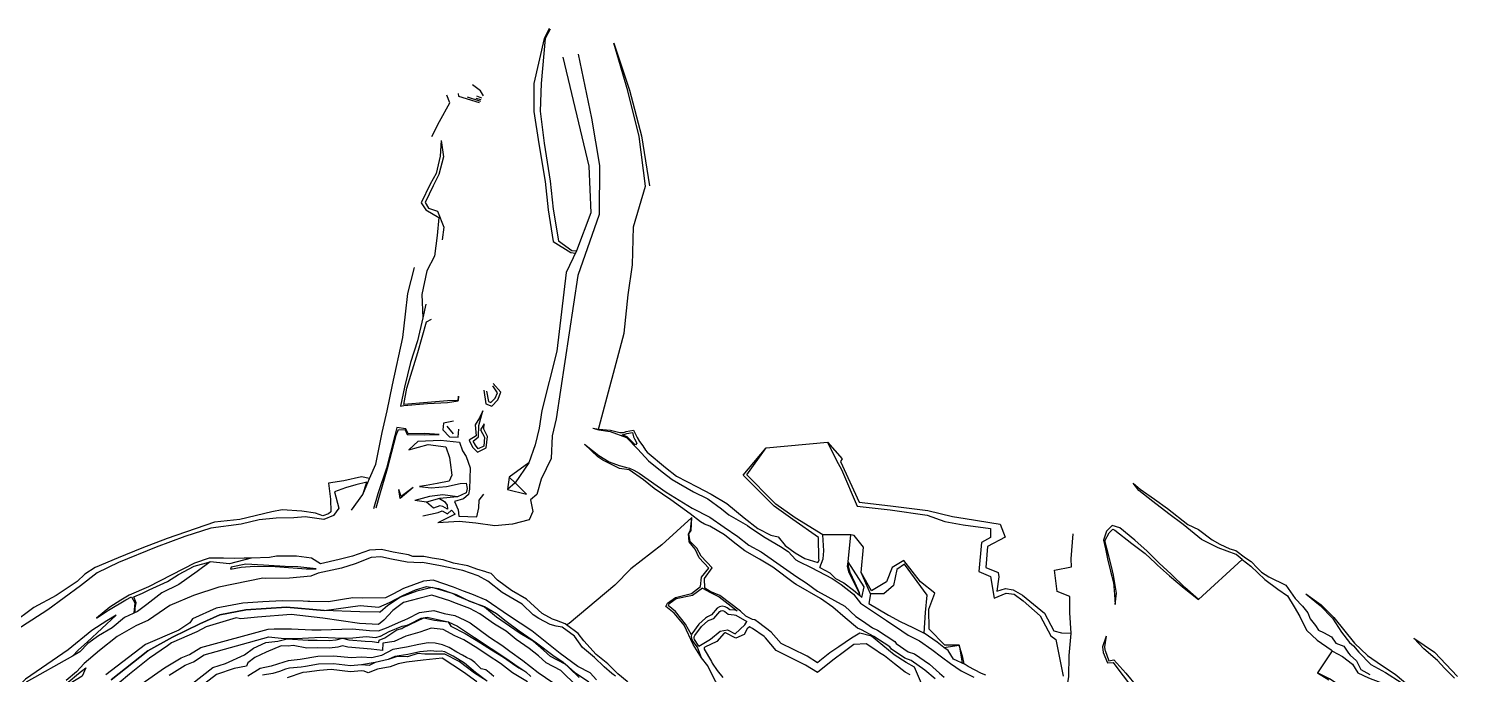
# Model space of a CAD drawing. Extents: x 102606 to 105048, y 81391 to 83586.
# Drawn here: x 103605 to 104689, y 82371 to 82861 of the extents above; entities that cross this region are included whole.
import ezdxf

# ---------------------------------------------------------------- set-up
doc = ezdxf.new("R2010")
doc.units = 0

msp = doc.modelspace()

# ---------------------------------------------------------------- linework, layer by layer
at = {"layer": 'BLG$370$FAKT', "color": 5}
for points in [[(103952.673956, 82365.39933, 0), (103943.062904, 82371.524673, 0), (103931.496323, 82380.494812, 0), (103920.54529, 82386.103369, 0), (103905.396206, 82386.038406, 0), (103900.207478, 82386.559083, 0), (103892.928009, 82384.267647, 0), (103892.302548, 82383.987753, 0), (103884.422121, 82384.127622, 0), (103877.498497, 82381.912633, 0), (103867.818377, 82379.664751, 0), (103863.204449, 82377.501879, 0), (103857.311497, 82377.990812, 0), (103848.977574, 82377.255347, 0), (103836.171741, 82378.665934, 0), (103824.699901, 82378.394939, 0), (103814.73053, 82376.709646, 0), (103811.519014, 82376.166748, 0), (103802.802825, 82375.403307, 0), (103799.575837, 82374.700235, 0), (103795.103508, 82372.813398, 0), (103790.027019, 82371.427311, 0), (103782.101091, 82369.979621, 0)], [(103944.801874, 82365.023056, 0), (103934.846044, 82372.382149, 0), (103918.667672, 82383.001198, 0), (103904.042025, 82381.532152, 0), (103891.418702, 82380.023222, 0), (103885.221396, 82378.689838, 0), (103878.989083, 82376.50362, 0), (103869.553097, 82374.527788, 0), (103862.335275, 82371.812185, 0), (103859.361546, 82373.157627, 0), (103857.323712, 82373.33045, 0), (103848.927832, 82372.668452, 0), (103834.428086, 82374.311062, 0), (103825.562262, 82373.538032, 0), (103815.723098, 82372.371817, 0), (103812.691602, 82372.18618, 0), (103800.938104, 82368.006059, 0)]]:
    msp.add_polyline3d(points, dxfattribs=at)
at = {"layer": 'BLG$380$FAKT', "color": 6}
for points in [[(103957.777, 82369.109, 0), (103954.31, 82372.124, 0), (103951.606, 82374.083, 0), (103948.074, 82374.944, 0), (103943.389, 82379.657, 0), (103940.299, 82381.842, 0), (103937.009, 82383.517, 0), (103933.948, 82385.259, 0), (103929.722, 82387.383, 0), (103923.859, 82391.064, 0), (103918.812, 82393.096, 0), (103913.234, 82394.321, 0), (103907.851, 82394.543, 0), (103900.803761, 82393.282717, 0), (103891.431536, 82391.173483, 0), (103881.150839, 82389.452514, 0), (103872.534148, 82384.923532, 0)], [(103872.534148, 82384.923532, 0), (103865.055052, 82383.128576, 0), (103857.302446, 82383.777933, 0), (103849.406419, 82383.091684, 0), (103836.438142, 82384.467686, 0), (103824.139003, 82384.296231, 0), (103810.696049, 82381.911299, 0), (103801.662279, 82380.922705, 0), (103798.344106, 82379.901541, 0), (103788.809898, 82376.779533, 0), (103780.301293, 82375.195675, 0), (103771.023201, 82369.212103, 0)], [(103952.195786, 82365.810231, 0), (103943.783963, 82371.973368, 0), (103935.384848, 82379.155, 0), (103926.807888, 82384.496958, 0), (103923.280446, 82386.337407, 0), (103920.539352, 82387.635533, 0), (103917.769509, 82388.163251, 0), (103914.447177, 82388.049107, 0), (103909.82717, 82388.415349, 0), (103901.64758, 82387.702197, 0), (103892.417459, 82385.704204, 0), (103882.64732, 82384.292239, 0), (103877.498497, 82381.912633, 0), (103867.818377, 82379.664751, 0), (103857.311497, 82377.990812, 0), (103848.977574, 82377.255347, 0), (103836.171741, 82378.665934, 0), (103824.699901, 82378.394939, 0), (103814.73053, 82376.709646, 0), (103811.519014, 82376.166748, 0), (103802.802825, 82375.403307, 0), (103799.575837, 82374.700235, 0), (103795.103508, 82372.813398, 0), (103790.027019, 82371.427311, 0), (103782.101091, 82369.979621, 0)]]:
    msp.add_polyline3d(points, dxfattribs=at)
at = {"layer": 'BLG$390$FAKT', "color": 32}
for points in [[(103728.332558, 82363.163942, 0), (103744.438624, 82375.85156, 0), (103754.01, 82378.92, 0), (103768.54, 82385.54, 0), (103775.44, 82390.48, 0), (103784.71, 82394.75, 0), (103793.9, 82395.77, 0), (103800.89, 82397.56, 0), (103816.79, 82396.53, 0), (103823.74, 82396.55, 0), (103832.88, 82396.26, 0), (103838.22, 82396.8, 0), (103842.95, 82398.1, 0), (103847.83, 82396.83, 0), (103860.14, 82395.81, 0), (103865.3, 82395.51, 0), (103870.548353, 82394.827148, 0), (103870.805679, 82396.676815, 0), (103874.93, 82398.34, 0), (103884.15, 82404.46, 0), (103888.060914, 82405.551418, 0), (103888.62, 82405.85, 0), (103904.63, 82413.61, 0), (103912.67, 82411.81, 0), (103923.1, 82410.62, 0), (103925.117842, 82407.168257, 0)], [(103983.307767, 82364.93788, 0), (103972.00299, 82371.952229, 0), (103962.714061, 82378.826635, 0), (103953.470138, 82385.019361, 0), (103945.619991, 82390.192638, 0), (103935.069754, 82396.778971, 0), (103928.240319, 82400.002303, 0), (103919.262156, 82404.737362, 0), (103910.172881, 82405.799745, 0), (103901.598915, 82402.773128, 0), (103894.429037, 82400.685436, 0), (103890.984782, 82399.682554, 0), (103882.247603, 82395.672843, 0), (103873.400074, 82394.384569, 0), (103873.279709, 82388.677173, 0), (103864.767964, 82389.853841, 0), (103846.882314, 82391.263611, 0), (103842.988729, 82392.413232, 0), (103839.259053, 82391.232319, 0), (103833.074544, 82390.628421, 0), (103823.657581, 82390.834827, 0), (103815.92062, 82390.500337, 0), (103805.530365, 82392.568598, 0), (103801.563391, 82392.044414, 0), (103796.428677, 82392.390331, 0), (103785.012544, 82387.631889, 0), (103776.369339, 82383.575917, 0), (103770.955839, 82379.341494, 0), (103770.03352, 82376.948171, 0), (103760.616495, 82375.179045, 0), (103747.234488, 82370.630637, 0), (103731.850944, 82358.797931, 0)], [(103925.18, 82407.14, 0), (103935.94, 82401.64, 0), (103947.74, 82394.47, 0), (103955.98, 82389.32, 0), (103965.18, 82383.67, 0), (103974.41, 82377.26, 0), (103976.653946, 82375.565237, 0), (103976.752017, 82375.502766, 0), (103982.02, 82372.6, 0), (103985.933815, 82368.92992, 0)]]:
    msp.add_polyline3d(points, dxfattribs=at)
at = {"layer": 'BLG$400$FAKT', "color": 40}
for points in [[(103690.856037, 82363.783545, 0), (103707.832937, 82375.509656, 0), (103720.580913, 82383.187314, 0), (103726.911911, 82385.684225, 0), (103735.334453, 82391.026089, 0), (103786.450519, 82404.921705, 0), (103791.14, 82405.13, 0), (103804.14, 82405.32, 0), (103819.55, 82404.34, 0), (103826.7, 82404.56, 0), (103842.42, 82404.86, 0), (103850.59, 82405.24, 0), (103863.36, 82403.99, 0), (103870.2, 82403.81, 0), (103876.29, 82405.89, 0), (103887.09, 82410.65, 0), (103890.174072, 82412.064499, 0), (103892.41, 82413.09, 0), (103901.34, 82417.66, 0), (103906.61, 82418.48, 0), (103912.13, 82419.04, 0), (103920.18, 82416.96, 0), (103928.15, 82415.35, 0), (103935.78, 82411.8, 0), (103939.780611, 82409.769105, 0), (103954.541848, 82399.006128, 0), (103963.808285, 82392.752942, 0), (103969.794622, 82388.289789, 0), (103979.664652, 82381.062831, 0), (103991.35, 82372.02, 0), (104002.55, 82364.37, 0)], [(103711.250245, 82370.158756, 0), (103723.432687, 82377.531783, 0), (103729.814, 82380.153578, 0), (103737.888568, 82385.405083, 0), (103786.935633, 82399.029543, 0), (103798.692424, 82397.850762, 0), (103807.753273, 82397.844183, 0), (103826.383934, 82399.006052, 0), (103842.95, 82398.1, 0), (103850.806621, 82398.495776, 0), (103860.756722, 82399.39463, 0), (103868.198125, 82398.604528, 0), (103871.612027, 82399.675748, 0), (103871.751148, 82399.747118, 0), (103878.261454, 82403.086952, 0), (103888.310535, 82407.308923, 0), (103889.534558, 82407.387515, 0), (103892.057829, 82407.957291, 0), (103894.36409, 82409.060329, 0), (103902.720448, 82413.40455, 0), (103907.183699, 82414.013014, 0)], [(103907.183699, 82414.013014, 0), (103911.697908, 82413.10538, 0), (103923.1, 82410.62, 0), (103930.18, 82407.13, 0), (103943, 82398.62, 0), (103967.678382, 82382.462699, 0), (103973.63285, 82378.119967, 0), (103982.02, 82372.6, 0), (103985.933815, 82368.92992, 0)]]:
    msp.add_polyline3d(points, dxfattribs=at)
at = {"layer": 'BLG$410$FAKT', "color": 3}
for points in [[(104022.58822, 82368.369572, 0), (104015.083123, 82375.435315, 0), (104013.985049, 82376.710876, 0), (104011.892018, 82378.37306, 0), (104000.823556, 82384.159662, 0), (103995.472833, 82389.119056, 0), (103987.518054, 82395.806763, 0), (103977.632444, 82401.620989, 0), (103969.713225, 82407.222726, 0), (103959.85711, 82414.156727, 0), (103950.592346, 82421.571989, 0), (103942.086505, 82425.161951, 0), (103939.24854, 82426.231861, 0), (103930.17643, 82429.955666, 0), (103926.514668, 82431.894703, 0), (103910.911509, 82436.562843, 0), (103899.434907, 82433.736339, 0), (103886.919165, 82429.257128, 0), (103877.315237, 82422.86172, 0), (103871.560258, 82417.731742, 0), (103870.67, 82417.82, 0), (103856.11, 82418.09, 0), (103828.995725, 82419.17489, 0), (103800.415918, 82421.600264, 0), (103769.539518, 82419.685495, 0), (103749.890901, 82415.855958, 0), (103734.707878, 82409.090441, 0), (103713.889545, 82398.812563, 0), (103695.218181, 82388.434475, 0), (103667.290926, 82366.560659, 0)], [(104018.521992, 82363.908388, 0), (104010.994867, 82371.235405, 0), (104009.907355, 82372.294006, 0), (104008.495213, 82373.668606, 0), (103997.46444, 82379.39458, 0), (103991.743312, 82384.71656, 0), (103984.498522, 82390.297499, 0), (103974.837435, 82397.046885, 0), (103967.019693, 82403.400062, 0), (103958.304769, 82408.662098, 0), (103947.120142, 82416.634835, 0), (103939.480091, 82420.546924, 0), (103927.354518, 82425.17436, 0), (103924.439244, 82426.498894, 0), (103910.755333, 82430.850931, 0), (103900.840816, 82428.284949, 0), (103889.1442, 82425.279056, 0), (103881.164454, 82419.02407, 0), (103874.221743, 82411.692813, 0), (103870.126374, 82408.566148, 0), (103855.84784, 82409.134767, 0), (103827.947122, 82413.40921, 0), (103803.913738, 82416.112733, 0), (103778.280396, 82414.070257, 0), (103765.745041, 82412.908887, 0), (103764.373877, 82413.160218, 0), (103762.13105, 82413.571323, 0), (103739.5314, 82406.71626, 0), (103732.443758, 82402.869325, 0), (103713.243658, 82394.474073, 0), (103710.111759, 82392.246109, 0), (103696.462665, 82383.012414, 0), (103681.253422, 82370.877059, 0), (103665.461204, 82357.638135, 0)]]:
    msp.add_polyline3d(points, dxfattribs=at)
at = {"layer": 'BLG$420$FAKT', "color": 5}
for points in [[(104035.67, 82366.52, 0), (104030.85, 82371.82, 0), (104021.4, 82376.6, 0), (104008.15, 82386.47, 0), (103986.63, 82403.64, 0), (103968.78, 82415.32, 0), (103951.83, 82427.07, 0), (103941.16, 82431.47, 0), (103934.74, 82433.89, 0), (103927.04, 82436.85, 0), (103911.64, 82442.22, 0), (103904.33, 82441.47, 0), (103889.23, 82435.69, 0), (103881.22, 82431.59, 0), (103875.51, 82428.78, 0), (103857.86, 82428.5, 0), (103850.83, 82428.75, 0), (103842.97, 82427.55, 0), (103832.289474, 82425.582594, 0), (103818.032873, 82426.050513, 0), (103816.672275, 82425.84069, 0), (103813.012612, 82426.18424, 0), (103797.231371, 82426.443119, 0), (103782.553749, 82425.698528, 0), (103767.156889, 82424.767892, 0), (103747.154066, 82421.005303, 0), (103729.136634, 82412.884589, 0), (103727.000265, 82409.764263, 0), (103718.691323, 82404.107346, 0), (103693.33, 82393.25, 0), (103663.32, 82370.29, 0)], [(103667.290926, 82366.560659, 0), (103695.218181, 82388.434475, 0), (103713.889545, 82398.812563, 0), (103734.707878, 82409.090441, 0), (103749.890901, 82415.855958, 0), (103769.539518, 82419.685495, 0), (103800.415918, 82421.600264, 0), (103828.995725, 82419.17489, 0), (103856.427237, 82422.876776, 0), (103870.45, 82421.6, 0), (103878.54, 82425.2, 0), (103888.579431, 82430.512523, 0), (103898.414216, 82434.853462, 0), (103906.746442, 82437.273878, 0), (103915.773772, 82435.889186, 0), (103929.104899, 82431.258051, 0), (103939.326779, 82426.19712, 0), (103950.785873, 82422.189458, 0), (103959.818572, 82416.738869, 0), (103967.243465, 82410.907907, 0), (103977.096646, 82403.794488, 0), (103990.029673, 82394.555182, 0), (104002.436994, 82385.292113, 0), (104010.504944, 82379.866417, 0), (104019.096499, 82372.285045, 0), (104029.924626, 82364.970615, 0)]]:
    msp.add_polyline3d(points, dxfattribs=at)
at = {"layer": 'BLG$430$FAKT', "color": 6}
for points in [[(104287.036718, 82352.711786, 0), (104277.05, 82376.206, 0), (104277.05, 82376.206, 0), (104270.66, 82379.719, 0), (104261.637, 82385.601, 0), (104244.501, 82399.576, 0), (104235.431, 82401.846, 0), (104229.252454, 82398.23713, 0), (104219.716824, 82391.517189, 0), (104212.773839, 82386.897397, 0), (104205.193687, 82380.887483, 0), (104203.28404, 82379.468312, 0), (104195.609, 82384.571, 0), (104194.606098, 82384.988071, 0), (104175.713706, 82394.115048, 0), (104175.713706, 82394.115048, 0), (104168.234927, 82402.686547, 0), (104158.602768, 82409.995327, 0), (104155.871764, 82412.067583, 0), (104154.131986, 82412.357598, 0), (104149.057719, 82414.692836, 0), (104144.993519, 82418.704781, 0), (104129.21646, 82430.383111, 0), (104122.02692, 82433.650505, 0), (104117.784798, 82436.003873, 0), (104117.742955, 82443.311844, 0), (104123.572165, 82451.402053, 0), (104115.19786, 82460.30501, 0), (104111.711235, 82466.304283, 0), (104106.648388, 82471.474629, 0), (104105.861723, 82477.188416, 0), (104107.433261, 82479.923225, 0), (104108.02769, 82489.571254, 0), (104085.299, 82468.881, 0), (104061.728495, 82450.725127, 0), (104061.654, 82450.749, 0), (104049.525, 82438.291, 0), (104014.849086, 82409.241716, 0), (104013.011355, 82408.285307, 0), (104011.97258, 82409.053227, 0), (104005.295051, 82411.595715, 0), (104002.25, 82412.53, 0), (103994.44, 82416.74, 0), (103982.443847, 82427.821038, 0), (103971.293317, 82434.345504, 0), (103960.611, 82442.172, 0), (103955.82, 82447.293, 0), (103952.272, 82448.198, 0), (103951.602422, 82448.401039, 0), (103944.974, 82450.411, 0), (103937.949, 82453.01, 0), (103927.259, 82455.046, 0), (103919.361, 82457.539, 0), (103911.024, 82458.828, 0), (103904.647, 82460.074, 0), (103896.408, 82460.178, 0), (103892.933751, 82461.289636, 0), (103881.319071, 82463.255701, 0), (103872.553172, 82465.36926, 0), (103863.428198, 82464.983708, 0), (103850.469625, 82460.227182, 0), (103840.486187, 82457.803173, 0), (103826.280071, 82454.612096, 0), (103819.458801, 82458.723064, 0), (103808.01, 82460.32, 0), (103792.83, 82460.44, 0), (103787.4, 82459.27, 0), (103773.60008, 82458.902291, 0), (103757.16, 82454.57, 0), (103742.41, 82455.92, 0), (103732.62, 82448.75, 0), (103718.77, 82438.81, 0), (103705.9, 82432.42, 0), (103694.420194, 82423.726149, 0), (103687.26, 82418.27, 0), (103677.55, 82413.86, 0), (103668.22, 82405.92, 0), (103657.8, 82399.96, 0), (103649.74, 82393.96, 0), (103643.53, 82387.84, 0), (103637.94, 82384.58, 0), (103602.784225, 82364.693606, 0)], [(104115.28977, 82383.109512, 0), (104108.919209, 82393.291322, 0), (104102.132, 82407.886266, 0), (104094.504532, 82417.199589, 0), (104088.217649, 82422.130865, 0), (104089.636416, 82424.675097, 0), (104095.550138, 82429.10231, 0), (104107.664603, 82431.963671, 0), (104114.650318, 82437.394009, 0), (104115.308208, 82444.316386, 0), (104121.050676, 82451.304471, 0), (104113.515806, 82459.149642, 0), (104110.510923, 82465.557228, 0), (104105.983266, 82471.214663, 0), (104105.55666, 82477.275503, 0), (104105.840001, 82477.877984, 0), (104107.119407, 82480.025857, 0), (104108.02769, 82489.571254, 0)], [(104050.215994, 82369.306017, 0), (104047.344518, 82371.277586, 0), (104041.435847, 82376.414177, 0), (104034.068342, 82383.487824, 0), (104025.041375, 82390.965214, 0), (104018.939484, 82399.575971, 0), (104009.517462, 82406.391377, 0), (104005.0531, 82407.213173, 0), (104000.420161, 82408.550927, 0), (103991.823256, 82413.072514, 0), (103987.527865, 82415.929126, 0), (103979.390281, 82423.810738, 0), (103964.101746, 82432.812418, 0), (103953.230608, 82441.440656, 0), (103945.790248, 82445.463363, 0), (103934.260143, 82449.48579, 0), (103917.170836, 82453.030267, 0), (103903.599059, 82455.487556, 0), (103902.032313, 82455.30013, 0), (103891.960661, 82455.844844, 0), (103880.219706, 82458.032323, 0), (103871.962195, 82459.813793, 0), (103864.788553, 82459.326593, 0), (103852.439174, 82454.44054, 0), (103842.057341, 82451.304227, 0), (103824.335909, 82447.447922, 0), (103818.820057, 82445.245439, 0), (103802.7, 82443.53, 0), (103784.52, 82443.45, 0), (103782.541376, 82443.592284, 0), (103771.228491, 82441.42649, 0), (103749, 82436.88, 0), (103729.94, 82430.58, 0), (103711.971918, 82423.015078, 0), (103695.778492, 82411.832843, 0), (103685.99, 82407.41, 0), (103671.95, 82399.42, 0), (103658.53, 82388.86, 0), (103646.780096, 82378.973691, 0), (103640.910757, 82372.566031, 0), (103633.226026, 82366.063195, 0)], [(103773.60008, 82458.902291, 0), (103768.26, 82458.76, 0), (103760.89, 82458.55, 0), (103752.67, 82458.78, 0), (103741.81, 82458.81, 0), (103730.6, 82454.92, 0), (103695.58, 82436.99, 0), (103681.02, 82430.68, 0), (103674.709, 82426.894, 0), (103666.313, 82421.613, 0), (103656.206, 82413.362, 0)], [(103685.471104, 82417.457535, 0), (103685.463, 82421.249, 0), (103686.410628, 82425.031012, 0), (103684.524, 82429.483, 0), (103691.121, 82432.239, 0), (103696.25, 82434.75, 0), (103710.11, 82441.23, 0), (103718.48, 82446.55, 0), (103730.23, 82452.81, 0), (103742.41, 82455.92, 0)], [(103823.031, 82450.79, 0), (103809.04, 82452.22, 0), (103799.43782, 82452.497705, 0), (103783.044575, 82453.548554, 0), (103769.651105, 82454.154137, 0), (103758.400031, 82452.081289, 0), (103757.953181, 82450.527418, 0)], [(103757.953181, 82450.527418, 0), (103766.037408, 82451.886293, 0), (103776.157468, 82452.768381, 0), (103791.81787, 82452.476003, 0), (103795.413167, 82452.130714, 0), (103815.244879, 82450.781067, 0), (103823.031, 82450.79, 0)], [(103656.206, 82413.362, 0), (103665.28, 82419.382, 0), (103678.436, 82427.315, 0), (103682.654, 82429.37, 0)], [(103682.654, 82429.37, 0), (103685.335, 82424.815, 0), (103684.430829, 82416.985073, 0)], [(104116.25076, 82435.993751, 0), (104108.41197, 82430.402013, 0), (104096.126232, 82427.869937, 0), (104090.582633, 82423.847825, 0), (104090.122123, 82422.974989, 0)], [(104116.25076, 82435.993751, 0), (104121.635534, 82432.905795, 0), (104128.686987, 82429.524851, 0), (104142.47117, 82418.861277, 0)], [(103671.066535, 82415.690472, 0), (103664.107353, 82411.224627, 0), (103652.553035, 82403.888295, 0), (103634.586675, 82389.284409, 0), (103602.385984, 82367.017606, 0), (103595.8294, 82360.687487, 0), (103590.381733, 82356.946177, 0), (103580.839303, 82350.841827, 0), (103572.289926, 82346.249296, 0), (103563.128323, 82340.822939, 0), (103555.161879, 82335.583471, 0), (103545.342439, 82330.19135, 0), (103535.562596, 82322.953301, 0), (103530.470162, 82314.906331, 0), (103531.978681, 82304.721143, 0), (103536.549315, 82294.782294, 0), (103537.362919, 82293.389768, 0), (103545.017065, 82283.187197, 0), (103553.43547, 82265.009617, 0), (103560.717337, 82252.731303, 0), (103567.810932, 82240.314172, 0), (103572.125358, 82230.23077, 0)], [(103637.94, 82384.58, 0), (103642.196646, 82388.991401, 0), (103649.461701, 82395.373792, 0), (103671.066535, 82415.690472, 0)], [(104142.47117, 82418.861277, 0), (104140.893777, 82419.369486, 0), (104136.853599, 82419.590692, 0), (104134.949126, 82421.097215, 0), (104133.284871, 82421.986209, 0), (104131.14469, 82422.333751, 0), (104129.018752, 82421.929607, 0), (104127.171159, 82420.835247, 0), (104122.970452, 82415.765265, 0), (104119.915472, 82414.283749, 0), (104118.51264, 82413.42035, 0), (104113.4595, 82408.707891, 0), (104108.103692, 82401.478596, 0), (104107.739847, 82400.708795, 0), (104103.246, 82408.624, 0), (104095.751, 82418.412, 0), (104090.122123, 82422.974989, 0)], [(104113.251845, 82391.976845, 0), (104109.964312, 82397.130215, 0), (104109.730263, 82398.142127, 0), (104109.855284, 82399.173201, 0), (104110.324391, 82400.099852, 0), (104115.425394, 82406.913856, 0), (104120.161368, 82411.186069, 0), (104121.11812, 82411.756319, 0), (104124.818721, 82413.11038, 0), (104129.263153, 82418.331047, 0), (104130.155391, 82418.849479, 0), (104131.170515, 82419.034908, 0), (104132.188418, 82418.865394, 0), (104133.088663, 82418.360995, 0), (104135.515796, 82416.383936, 0), (104140.157095, 82415.885874, 0), (104141.309109, 82415.51698, 0), (104149.653092, 82410.81799, 0)], [(104104.54231, 82312.82849, 0), (104098.920127, 82318.157855, 0), (104093.033252, 82328.594323, 0), (104084.72927, 82338.860374, 0), (104077.715635, 82347.410992, 0), (104068.60379, 82356.257351, 0), (104061.861165, 82362.326661, 0), (104058.975, 82365.336, 0), (104051.786, 82371.136, 0), (104044.194, 82378.711, 0), (104035.334, 82385.633, 0), (104026.029938, 82396.04483, 0), (104021.86567, 82401.739704, 0), (104013.017712, 82408.280607, 0)], [(104113.251845, 82391.976845, 0), (104115.769, 82393.609, 0), (104122.229, 82397.284, 0), (104129.499, 82403.46, 0), (104135.201, 82404.41, 0), (104140.943, 82401.473, 0), (104148.181, 82408.204, 0), (104149.653092, 82410.81799, 0)], [(104273.781071, 82370.309958, 0), (104269.961263, 82372.380344, 0), (104261.821502, 82378.760928, 0), (104254.232737, 82384.737866, 0), (104250.569091, 82387.126069, 0), (104247.597676, 82389.063031, 0), (104240.37031, 82393.774297, 0), (104230.997758, 82393.40522, 0), (104222.97918, 82387.260183, 0), (104216.012781, 82382.29434, 0), (104208.836104, 82376.396948, 0), (104203.40078, 82372.045268, 0), (104194.341069, 82377.65511, 0), (104180.576848, 82384.534613, 0), (104172.091213, 82388.689314, 0), (104172.091213, 82388.689314, 0), (104163.971989, 82398.339033, 0), (104162.878027, 82399.377738, 0), (104154.094866, 82405.556054, 0), (104151.692311, 82406.705345, 0), (104150.122747, 82405.284506, 0), (104147.845569, 82400.809283, 0), (104141.355252, 82398.161341, 0), (104133.62103, 82402.194072, 0), (104132.973552, 82402.186059, 0), (104132.566605, 82401.913963, 0), (104126.881429, 82395.614147, 0), (104117.847363, 82391.303525, 0), (104117.576149, 82391.113324, 0), (104117.381952, 82390.844956, 0), (104117.286081, 82390.527872, 0), (104117.299057, 82390.196866, 0), (104117.419456, 82389.88826, 0), (104123.006456, 82380.53326, 0), (104123.389627, 82379.28046, 0), (104127.272838, 82373.543594, 0), (104131.474304, 82368.306603, 0)], [(104138.084, 82358.06, 0), (104131.905103, 82358.513977, 0), (104129.581606, 82359.909, 0), (104126.231842, 82365.091423, 0), (104122.640172, 82371.912142, 0), (104120.064653, 82377.035607, 0), (104115.28977, 82383.109512, 0), (104112.240999, 82391.331988, 0), (104110.50512, 82393.691219, 0), (104108.571788, 82396.350207, 0), (104108.475321, 82396.504935, 0), (104108.072552, 82397.714132, 0), (104107.96123, 82398.047719, 0), (104107.843624, 82399.569352, 0), (104107.826659, 82399.788845, 0), (104107.909684, 82400.297111, 0), (104107.739847, 82400.708795, 0)], [(103550.169242, 82306.49756, 0), (103553.370418, 82303.283993, 0), (103568.670873, 82316.711319, 0), (103579.052177, 82322.556566, 0), (103589.019126, 82329.602098, 0), (103599.003933, 82337.143663, 0), (103606.918691, 82343.090248, 0), (103616.805823, 82351.073666, 0), (103626.809207, 82358.574382, 0), (103634.805901, 82364.822843, 0), (103642.490633, 82371.325678, 0), (103648.205391, 82375.680407, 0)], [(103648.205391, 82375.680407, 0), (103645.37552, 82369.41387, 0), (103636.132544, 82363.715538, 0), (103632.692696, 82360.611986, 0)]]:
    msp.add_polyline3d(points, dxfattribs=at)
at = {"layer": 'BLG$440$FAKT', "color": 32}
for points in [[(103999.800323, 82860.606147, 0), (103996.064608, 82853.140053, 0), (103988.116, 82818.873, 0), (103988.077, 82797.597, 0), (103992.007, 82773.11, 0), (103996.8, 82744.478, 0), (103998.917, 82723.222, 0), (104002.682, 82699.013, 0), (104016.100318, 82690.793402, 0), (104019.793292, 82690.333848, 0)], [(104000.569, 82860.201, 0), (103996.782, 82853.016, 0), (103993.563926, 82818.863014, 0), (103992.836905, 82797.972148, 0), (103996.04692, 82773.772324, 0), (104000.484147, 82744.969271, 0), (104002.875328, 82723.726528, 0), (104006.771448, 82699.648994, 0), (104016.941, 82692.268, 0), (104020.601, 82692.002, 0)], [(104037.18459, 82556.768829, 0), (104037.602464, 82558.434175, 0), (104056.644824, 82629.466793, 0), (104059.73161, 82658.721782, 0), (104062.956905, 82681.494945, 0), (104063.718879, 82710.275172, 0), (104072.779811, 82741.142481, 0), (104067.938076, 82778.717216, 0), (104059.363789, 82813.458212, 0), (104048.890849, 82849.467085, 0)], [(104048.890849, 82849.467085, 0), (104060.762213, 82814.000806, 0), (104069.885188, 82779.174114, 0), (104075.777488, 82741.260527, 0)], [(104021.656953, 82841.313504, 0), (104031.840103, 82792.679615, 0), (104037.908317, 82756.794137, 0), (104037.72215, 82719.63913, 0), (104021.629097, 82673.286622, 0), (104004.998737, 82564.435946, 0), (104001.997354, 82551.64507, 0), (104001.382423, 82534.373371, 0), (103993.798, 82518.702, 0), (103990.521, 82507.205, 0), (103985.613, 82502.971, 0), (103987.319, 82494.342, 0), (103984.597931, 82487.830068, 0), (103972.010413, 82484.514829, 0), (103958.62769, 82483.398565, 0), (103944.086241, 82485.330234, 0), (103931.423066, 82486.728883, 0), (103915.289, 82485.712, 0)], [(104010.231241, 82838.948209, 0), (104029.89437, 82756.14155, 0), (104031.486216, 82720.706934, 0), (104020.601, 82692.002, 0), (104012.623803, 82675.526765, 0), (104005.488011, 82615.830839, 0), (103994.206, 82570.88, 0), (103992.261, 82557.529, 0), (103989.1, 82544.885, 0), (103984.241, 82531.268, 0)], [(103949.944, 82809.539, 0), (103947.537, 82813.373, 0), (103941.557, 82818.023, 0)], [(103910.694, 82778.622, 0), (103916.604, 82790.177, 0), (103924.449, 82804.178, 0), (103922.027, 82810.035, 0)], [(103930.605, 82811.454, 0), (103930.94, 82809.435, 0), (103946.566747, 82804.545799, 0)], [(103937.621231, 82808.913455, 0), (103947.692838, 82805.526039, 0)], [(103948.167035, 82806.444866, 0), (103944.45187, 82807.498705, 0)], [(103948.564341, 82807.708091, 0), (103944.981, 82809.31, 0)], [(103917.82, 82775.684, 0), (103916.918, 82763.784, 0), (103913.944, 82750.669, 0), (103909.47, 82742.551, 0), (103902.515, 82728.305, 0), (103906.23, 82723.072, 0), (103916.081, 82717.217, 0), (103914.679, 82703.716, 0), (103912.7, 82688.049, 0), (103906.933, 82676.832, 0), (103903.091, 82658.97, 0), (103903.983, 82641.058, 0), (103899.738, 82623.776, 0), (103894.53, 82607.31, 0), (103889.868, 82588.562, 0), (103886.93, 82574.248, 0), (103889.560054, 82574.623089, 0), (103907.396853, 82576.243877, 0), (103922.659228, 82577.02717, 0), (103930.739784, 82578.312079, 0), (103931.027299, 82581.840677, 0)], [(103917.82, 82775.684, 0), (103919.478276, 82763.398825, 0), (103916.126316, 82749.839219, 0), (103911.717112, 82741.384166, 0), (103905.702241, 82728.565629, 0), (103908.107301, 82724.404729, 0), (103915.05, 82722.174, 0), (103919.863, 82709.912, 0), (103918.428101, 82700.361455, 0)], [(103863.484906, 82519.219791, 0), (103868.159, 82530.17, 0), (103873.063, 82554.288, 0), (103876.691, 82570.556, 0), (103880.952, 82590.402, 0), (103888.797, 82626.118, 0), (103890.841, 82643.926, 0), (103892.471, 82659.721, 0), (103897.46, 82679.351, 0)], [(103906.127597, 82651.558747, 0), (103903.983, 82641.058, 0)], [(103931.027299, 82581.840677, 0), (103930.611, 82578.452, 0), (103922.592, 82578.136, 0), (103907.343, 82576.887, 0), (103889.497, 82575.36, 0), (103891.619, 82587.91, 0), (103900.04, 82614.825, 0), (103906.596, 82638.182, 0), (103910.36428, 82640.190752, 0)], [(103950.074, 82586.309, 0), (103951.637, 82575.816, 0), (103956.137, 82574.24, 0), (103960.889, 82578.86, 0), (103963.08, 82584.69, 0), (103957.324, 82591.447, 0)], [(103952.212562, 82585.396762, 0), (103953.827259, 82577.627003, 0), (103955.555105, 82576.87655, 0), (103958.694216, 82580.296333, 0), (103960.554292, 82584.248528, 0), (103957.079918, 82589.494195, 0)], [(103949.37, 82570.51, 0), (103946.84, 82565.21, 0), (103943.58, 82560.1, 0), (103944.26, 82551.7, 0), (103939.16, 82548.36, 0), (103941.61, 82542.97, 0), (103945.4, 82539.16, 0), (103952.06, 82542.51, 0), (103953.06, 82551.15, 0), (103950.08, 82556.72, 0), (103950.54, 82560.69, 0)], [(103950.54, 82560.69, 0), (103947.731865, 82556.273389, 0), (103950.745924, 82550.709715, 0), (103950.157624, 82543.839574, 0), (103945.837749, 82541.855554, 0), (103943.970607, 82544.601308, 0), (103941.988036, 82547.540114, 0), (103946.178765, 82550.761024, 0), (103946.493623, 82559.376028, 0), (103949.37, 82570.51, 0)], [(103916.380595, 82552.548461, 0), (103905.423835, 82553.409847, 0), (103892.75, 82553.09, 0), (103891.01, 82556.88, 0), (103884.154, 82557.948, 0), (103882.557, 82551.841, 0), (103876.313, 82527.069, 0), (103869.655, 82507.624, 0), (103866.5, 82496.347, 0)], [(103868.404, 82496.941, 0), (103871.347, 82506.957, 0), (103877.02303, 82526.799441, 0), (103883.747, 82552.147, 0), (103885.519, 82556.5, 0), (103890.378735, 82556.266217, 0), (103892.066652, 82552.640727, 0), (103892.76416, 82552.528927, 0), (103905.398926, 82552.474073, 0), (103916.380595, 82552.548461, 0)], [(103927.028114, 82562.790897, 0), (103919.572531, 82561.338131, 0), (103919.073236, 82556.126383, 0), (103924.101269, 82550.791206, 0), (103930.765362, 82550.524356, 0), (103931.262216, 82556.790573, 0)], [(103927.06, 82553.27, 0), (103922.36, 82558.88, 0)], [(103893.215963, 82540.924851, 0), (103900.316, 82547.659, 0), (103917.332, 82548.471, 0), (103931.69, 82546.91, 0), (103933.92, 82540.13, 0), (103936.68, 82535.97, 0), (103939.771, 82527.462, 0), (103939.305, 82511.15, 0), (103938.422283, 82507.039767, 0), (103934.826, 82503.956, 0), (103927.786, 82501.709, 0), (103930.771, 82495.512, 0), (103931.265, 82490.662, 0), (103944.878, 82490.16, 0)], [(103893.215963, 82540.924851, 0), (103907.835, 82545.132, 0), (103921.41, 82543.32, 0), (103924.183, 82535.156, 0), (103924.69, 82531.43, 0), (103925.878, 82521.701, 0), (103923.891, 82517.144, 0), (103914.846, 82515.498, 0), (103906.469, 82513.946, 0), (103901.438, 82513.116, 0)], [(104292.720603, 82367.230556, 0), (104284.855484, 82373.733045, 0), (104274.420788, 82381.243237, 0), (104269.665168, 82382.866371, 0), (104259.441898, 82389.880432, 0), (104258.329209, 82391.608091, 0), (104246.141126, 82399.371625, 0), (104236.878415, 82404.473735, 0), (104233.660894, 82405.787784, 0), (104224.517431, 82413.592209, 0), (104215.032072, 82421.660094, 0), (104205.636605, 82428.303253, 0), (104187.218769, 82438.728632, 0), (104185.857822, 82439.533076, 0), (104185.857822, 82439.533076, 0), (104169.401666, 82451.97682, 0), (104159.470371, 82458.079794, 0), (104148.190188, 82464.322417, 0), (104139.488952, 82471.336378, 0), (104132.811952, 82476.621063, 0), (104121.707354, 82483.184606, 0), (104117.593134, 82484.736914, 0), (104114.68915, 82486.314054, 0), (104106.731091, 82492.355253, 0), (104092.15817, 82503.12034, 0), (104079.566, 82511.671, 0), (104071.285, 82518.136, 0), (104060.467, 82525.795, 0), (104053.168, 82526.965, 0), (104040.536, 82533.256, 0), (104036.572, 82535.753, 0), (104026.676, 82545.369, 0)], [(104026.676, 82545.369, 0), (104037.389, 82536.806, 0), (104045.397, 82532.008, 0), (104052.940827, 82529.114669, 0), (104057.582888, 82527.921167, 0), (104060.813198, 82527.160646, 0), (104063.961538, 82525.519772, 0), (104068.074, 82523.428, 0), (104088.635, 82508.818, 0), (104108.25, 82496.75, 0), (104121.76, 82489.97, 0), (104132.57, 82482.34, 0), (104142.84, 82475.16, 0), (104151.22, 82468.56, 0), (104160.67, 82463.54, 0), (104177.7, 82451.8, 0), (104187.68, 82444.63, 0), (104194.765, 82440.154, 0), (104203.435, 82433.684, 0), (104224.047, 82422.412, 0), (104232.5, 82414.516, 0), (104237.464, 82411.16, 0), (104245.194, 82405.862, 0), (104248.976246, 82404.15191, 0), (104262.184356, 82395.482605, 0), (104263.015108, 82394.124312, 0), (104272.150538, 82387.818875, 0), (104277.012038, 82386.264874, 0), (104288.401154, 82378.32673, 0), (104296.073075, 82371.639125, 0), (104299.499963, 82368.662566, 0)], [(103984.241, 82531.268, 0), (103974.073, 82516.061, 0), (103968.031, 82510.805, 0)], [(103984.241, 82531.268, 0), (103969.411, 82520.161, 0), (103968.031, 82510.805, 0), (103982.656, 82507.339, 0)], [(103858.277, 82507.019, 0), (103861.361771, 82516.444611, 0), (103853.09, 82514.45, 0), (103845.17, 82512.19, 0), (103836.86, 82509.08, 0), (103840.19, 82496.66, 0), (103836.05958, 82491.075452, 0), (103828.64, 82488.18, 0), (103814.59, 82490.26, 0), (103805.89, 82489.49, 0), (103792.56, 82489.21, 0), (103779.71, 82488, 0), (103766.05, 82484.74, 0), (103742.934664, 82481.500911, 0), (103723.13395, 82475.355862, 0), (103701.582586, 82467.170151, 0), (103672.937765, 82455.415863, 0), (103656.699979, 82447.805975, 0), (103644.168114, 82437.865703, 0), (103619.182463, 82419.563858, 0), (103566.93814, 82385.864792, 0), (103548.941064, 82371.619191, 0), (103529.866369, 82358.882796, 0), (103514.049556, 82349.981473, 0)], [(103849.83, 82495.179, 0), (103858.277, 82507.019, 0), (103863.484906, 82519.219791, 0), (103857.38, 82520.53, 0), (103843.93, 82517.49, 0), (103832.16, 82515.82, 0), (103833.87, 82503.56, 0), (103833.97, 82493.89, 0), (103832.163054, 82492.429082, 0), (103828.06, 82490.9, 0), (103822.45, 82492.91, 0), (103812.08, 82494.4, 0), (103797.17, 82495.47, 0), (103789.32, 82493.94, 0), (103765.078235, 82488.151906, 0), (103745.81, 82486.25, 0), (103709.77, 82473.65, 0), (103690.74, 82466.46, 0), (103672.65, 82459.14, 0), (103655.29, 82451.65, 0), (103647.26, 82446.71, 0), (103641.61, 82441.2, 0), (103625.54, 82430.61, 0), (103608.67, 82421.42, 0), (103591.8, 82408.8, 0)], [(103896.46, 82512.412, 0), (103886.755, 82504.082, 0), (103885.538, 82511.011, 0)], [(103896.46, 82512.412, 0), (103887.366, 82505.726, 0), (103885.538, 82511.011, 0)], [(103901.438, 82513.116, 0), (103910.083, 82512.124, 0), (103921.836, 82513.267, 0), (103932.239, 82515.452, 0)], [(103932.239, 82515.452, 0), (103936.729, 82515.841, 0), (103937.488863, 82511.784726, 0), (103936.716, 82508.426, 0), (103930.24, 82505.379, 0)], [(103969.411, 82520.161, 0), (103974.073, 82516.061, 0), (103982.656, 82507.339, 0)], [(103930.24, 82505.379, 0), (103919.1, 82506.783, 0), (103908.868, 82505.586, 0), (103897.68, 82502.554, 0)], [(103930.24, 82505.379, 0), (103916.574, 82504.022, 0), (103906.551, 82501.264, 0), (103897.68, 82502.554, 0)], [(103916.574, 82504.022, 0), (103920.334, 82501.75, 0), (103922.414, 82498.928, 0), (103922.713, 82496.008, 0), (103919.121, 82498.042, 0), (103916.808, 82498.449, 0), (103912.051, 82496.635, 0), (103906.551, 82501.264, 0)], [(103944.878, 82490.16, 0), (103946.34, 82497.001, 0), (103946.702, 82502.947, 0), (103950.168, 82507.427, 0)], [(103903.923, 82490.891, 0), (103915.414, 82493.37, 0), (103918.443, 82494.678, 0), (103922.531, 82492.451, 0), (103925.687, 82495.235, 0)], [(103925.687, 82495.235, 0), (103928.358, 82492.192, 0), (103915.289, 82485.712, 0)]]:
    msp.add_polyline3d(points, dxfattribs=at)
at = {"layer": 'BLG$450$FAKT', "color": 40}
for points in [[(104032.880139, 82557.364461, 0), (104037.493984, 82556.632897, 0), (104046.414506, 82555.91243, 0), (104053.381493, 82554.183624, 0), (104056.471977, 82554.049935, 0), (104058.157884, 82555.035333, 0), (104063.792385, 82555.917121, 0), (104065.784629, 82551.775438, 0), (104066.574637, 82550.342889, 0), (104068.255369, 82547.280709, 0), (104070.814886, 82543.956666, 0), (104072.958584, 82540.858596, 0), (104074.16957, 82539.21699, 0), (104088.129714, 82527.717919, 0), (104096.384591, 82520.918317, 0), (104111.988704, 82512.885144, 0), (104122.824226, 82507.488411, 0), (104134.573, 82500.38, 0), (104147.854, 82489.424, 0), (104158.066, 82481.37, 0), (104167.973, 82476.332, 0), (104173.504, 82475.098, 0), (104178.875, 82468.476, 0), (104186.382, 82462.905, 0), (104193.748, 82458.558, 0), (104203.644, 82455.475, 0), (104204.601815, 82457.187514, 0), (104204.536, 82458.57, 0), (104204.271834, 82474.5645, 0), (104184.601857, 82488.240401, 0), (104170.59145, 82498.239649, 0), (104147.035671, 82521.890795, 0), (104164.57, 82542.46, 0)], [(104032.880139, 82557.364461, 0), (104037.435258, 82556.264997, 0), (104046.14502, 82554.874706, 0), (104058.495924, 82550.368153, 0), (104067.031167, 82541.396271, 0), (104075.261273, 82532.691352, 0), (104085.477095, 82524.435542, 0), (104093.072688, 82518.575133, 0), (104109.2149, 82509.268716, 0), (104120.075476, 82503.721919, 0), (104130.468394, 82496.142457, 0), (104136.200637, 82491.582525, 0), (104150.338435, 82483.674864, 0), (104151.863467, 82482.440487, 0), (104163.754481, 82474.569874, 0), (104175.341146, 82467.689669, 0), (104181.19925, 82463.793067, 0), (104187.017031, 82457.67047, 0), (104189.31384, 82456.187819, 0), (104198.529162, 82451.849499, 0), (104214.473455, 82443.410956, 0), (104221.409211, 82438.892198, 0), (104230.668399, 82431.577987, 0), (104236.03937, 82424.630218, 0), (104245.967712, 82418.065723, 0), (104255.896125, 82411.488446, 0), (104267.505402, 82403.64567, 0), (104272.282725, 82400.49012, 0), (104280.878247, 82396.086338, 0), (104290.156774, 82389.514313, 0), (104297.633219, 82383.939549, 0), (104304.403827, 82378.822737, 0), (104312.482306, 82373.367861, 0), (104322.150785, 82368.568689, 0)], [(104055.071958, 82552.320627, 0), (104056.34832, 82552.624807, 0), (104058.723545, 82553.482987, 0), (104062.91304, 82554.183991, 0), (104063.868682, 82550.803643, 0), (104064.539143, 82549.436928, 0), (104066.219789, 82546.193803, 0), (104065.34754, 82544.739254, 0)], [(104065.135127, 82544.737611, 0), (104059.022579, 82550.887948, 0), (104055.071958, 82552.320627, 0)], [(104205.075, 82451.69, 0), (104207.720901, 82458.370974, 0), (104208.31186, 82464.343466, 0), (104207.45, 82476.41, 0)], [(104237.082347, 82428.983427, 0), (104238.884832, 82437.018786, 0), (104226.74, 82455.92, 0), (104228.76, 82476.49, 0)], [(104205.075, 82451.69, 0), (104212.783, 82447.76, 0), (104217.084, 82443.512, 0), (104223.455, 82440.041, 0), (104230.653, 82434.654, 0), (104235.407815, 82430.460336, 0)], [(104235.407815, 82430.460336, 0), (104235.077589, 82432.521335, 0), (104231.421737, 82439.502819, 0), (104227.410462, 82447.746355, 0), (104226.257947, 82452.600028, 0), (104226.74, 82455.92, 0)], [(104237.082347, 82428.983427, 0), (104235.66536, 82430.233185, 0), (104235.181121, 82432.555717, 0), (104231.907398, 82439.74807, 0), (104228.134961, 82448.005086, 0), (104226.839825, 82452.625923, 0), (104226.74, 82455.92, 0)], [(104331.196178, 82370.125415, 0), (104327.801785, 82371.402318, 0), (104317.704689, 82376.569804, 0), (104315.363667, 82378.231753, 0), (104306.553764, 82382.262812, 0), (104302.5177, 82388.737871, 0), (104299.260965, 82391.159215, 0), (104294.126715, 82394.976468, 0), (104284.37507, 82401.855989, 0), (104285.45859, 82417.528606, 0), (104286.595183, 82430.649498, 0), (104269.318765, 82454.232612, 0), (104263.497903, 82450.221456, 0), (104261.175, 82438.08, 0), (104253.87, 82431.824, 0), (104243.554, 82431.669, 0), (104242.253, 82424.423, 0), (104257.251, 82415.486, 0), (104266.214595, 82410.766352, 0), (104275.695406, 82406.333329, 0), (104284.37507, 82401.855989, 0)], [(104299.260965, 82391.159215, 0), (104310.94, 82392.69, 0), (104313.177103, 82379.283026, 0)]]:
    msp.add_polyline3d(points, dxfattribs=at)
at = {"layer": 'BLG$460$FAKT', "color": 3}
for points in [[(104169.289159, 82502.38137, 0), (104149.66, 82522.09, 0), (104164.57, 82542.46, 0), (104210.91, 82546.91, 0), (104217.703735, 82532.956272, 0), (104221.52, 82526.07, 0), (104233.586814, 82498.313579, 0), (104258.588326, 82495.479121, 0), (104286.667421, 82491.488309, 0), (104300, 82486.714801, 0), (104314.072987, 82484.19263, 0), (104334.691806, 82481.372409, 0), (104334.582918, 82474.470923, 0), (104327.794388, 82470.705328, 0), (104325.836579, 82448.665991, 0), (104334.816303, 82444.890098, 0), (104337.36, 82428.59, 0), (104346.692136, 82432.319572, 0), (104352.658342, 82431.452438, 0), (104359.600785, 82426.574829, 0), (104372.292408, 82414.976932, 0), (104380.439446, 82400, 0), (104384.178502, 82397.239369, 0), (104389.965838, 82369.172105, 0)], [(104210.91, 82546.91, 0), (104222.22, 82534.14, 0), (104220.74, 82532.23, 0), (104234.93, 82501.22, 0), (104258.69, 82498.64, 0), (104287.07, 82495.05, 0), (104305.84, 82490.38, 0), (104315.52, 82489.04, 0), (104342.11, 82484.61, 0), (104345.93, 82474.63, 0), (104332.54, 82467.62, 0), (104331.14, 82451.86, 0), (104340.51, 82447.92, 0), (104341.05, 82444.73, 0), (104339.55, 82433.76, 0), (104345.97, 82435.71, 0), (104352, 82434.8, 0), (104358.95, 82430.63, 0), (104375.65, 82417.11, 0), (104382.86, 82403.74, 0), (104388.54, 82402.06, 0), (104396.015239, 82401.803233, 0), (104395.009989, 82417.265442, 0), (104394.813603, 82429.754462, 0), (104385.208651, 82433.454329, 0), (104383.220572, 82449.827847, 0), (104396.209417, 82452.24218, 0), (104395.93, 82458.3, 0), (104397.34, 82477.34, 0)], [(104222.007915, 82476.464652, 0), (104207.45, 82476.41, 0), (104186.56, 82489.3, 0), (104171.89, 82499.77, 0), (104169.289159, 82502.38137, 0)], [(104228.76, 82476.49, 0), (104222.007915, 82476.464652, 0)], [(104243.554, 82431.669, 0), (104236.63, 82447.87, 0), (104238.29, 82467.29, 0), (104231.12, 82476.03, 0), (104228.76, 82476.49, 0)], [(104314.736331, 82378.569871, 0), (104313.77, 82383.53, 0), (104310.94, 82392.69, 0), (104300, 82392.738154, 0), (104288.25, 82404.91, 0), (104287.87, 82420.24, 0), (104292.41, 82432.19, 0), (104281.69, 82440.83, 0), (104268.92, 82457.03, 0), (104259.97, 82451.78, 0), (104255.743007, 82440.810075, 0), (104244.51, 82434.12, 0), (104236.63, 82447.87, 0)], [(104381.359879, 82338.790929, 0), (104391.43, 82352.83, 0), (104394.21, 82368.79, 0), (104394.34, 82385.05, 0), (104396.02, 82401.73, 0)], [(104422.438, 82399.671, 0), (104419.724221, 82391.673399, 0), (104420.209, 82387.263, 0), (104423.58, 82379.451, 0), (104427.847879, 82379.57801, 0), (104431.323, 82374.824, 0), (104439.539, 82364.158, 0)], [(104422.438, 82399.671, 0), (104421.252, 82391.65, 0), (104421.528849, 82389.277588, 0), (104421.759767, 82388.789963, 0), (104424.526, 82381.012, 0), (104428.267, 82381.751, 0), (104437.358, 82371.654, 0), (104445.662, 82361.374, 0)]]:
    msp.add_polyline3d(points, dxfattribs=at)
at = {"layer": 'BLG$470$FAKT', "color": 5}
for points in [[(104525.769237, 82457.874126, 0), (104521.045394, 82461.504301, 0), (104507.488919, 82466.732271, 0), (104494.935843, 82472.991912, 0), (104481.035901, 82484.308442, 0), (104470.09185, 82492.561843, 0), (104457.790379, 82501.90238, 0), (104447.311, 82510.268, 0), (104442.902, 82515.823, 0)], [(104442.902, 82515.823, 0), (104448.316151, 82511.270329, 0), (104459.050397, 82503.520664, 0), (104469.05059, 82496.397243, 0), (104484.488405, 82484.352684, 0), (104492.614608, 82480.588554, 0), (104503.009586, 82472.82165, 0), (104508.781, 82469.548, 0), (104516.254, 82465.85, 0), (104520.817, 82464.568, 0), (104528.264, 82459.036, 0), (104532.427814, 82456.196233, 0), (104537.239749, 82451.298022, 0), (104540.271857, 82448.211549, 0), (104545.830735, 82444.730602, 0), (104558.955, 82438.443, 0), (104566.008, 82428.305, 0), (104571.509, 82422.523, 0), (104575.634, 82417.36, 0), (104577.191, 82412.815, 0), (104581.403, 82407.822, 0), (104583.692, 82404.308, 0), (104587.484, 82402.306, 0), (104593.608, 82399.073, 0), (104596.826, 82394.217, 0), (104602.77, 82392.056, 0), (104606.43, 82386.643, 0), (104607.631469, 82385.260696, 0), (104612.438978, 82381.049029, 0), (104615.870424, 82374.339333, 0), (104622.486034, 82370.477232, 0)], [(104492.473, 82427.555, 0), (104482.177, 82436.655, 0), (104471.728, 82446.605, 0), (104462.714, 82454.93, 0), (104453.599, 82464.022, 0), (104444.146, 82472.511, 0), (104432.966, 82481.842, 0), (104427.076197, 82483.729975, 0), (104422.771738, 82479.432262, 0), (104420.382743, 82472.432546, 0), (104422.011739, 82465.914122, 0), (104423.610768, 82458.387404, 0), (104425.731362, 82449.028264, 0), (104428.011136, 82440.397978, 0), (104428.787237, 82431.188048, 0), (104429.371, 82423.598, 0)], [(104429.371, 82423.598, 0), (104430.270517, 82432.2644, 0), (104427.985502, 82445.851377, 0), (104426.625113, 82452.610684, 0), (104424.39634, 82460.458366, 0), (104421.553495, 82472.08806, 0), (104424.673082, 82478.00187, 0), (104427.579245, 82480.798859, 0), (104429.058368, 82480.072528, 0), (104442.047173, 82470.023533, 0), (104452.072189, 82462.408914, 0), (104459.908688, 82454.91374, 0), (104461.363151, 82453.522628, 0), (104470.596601, 82445.398562, 0), (104481.649421, 82436.079956, 0), (104492.473, 82427.555, 0), (104525.769237, 82457.874126, 0), (104525.769237, 82457.874126, 0), (104532.317366, 82452.842026, 0), (104542.938068, 82442.52262, 0), (104552.882452, 82435.241288, 0), (104560.095849, 82430.138019, 0), (104565.239425, 82421.951537, 0), (104569.444, 82414.574005, 0), (104574.62135, 82404.247405, 0), (104582.59238, 82396.662574, 0), (104593.166392, 82389.226399, 0), (104593.985205, 82388.507296, 0), (104593.985205, 82388.507296, 0), (104582.842, 82371.716, 0), (104591.57221, 82366.409209, 0)], [(104593.985205, 82388.507296, 0), (104594.380059, 82388.224824, 0), (104601.741125, 82384.161676, 0), (104609.479087, 82378.345703, 0), (104613.57572, 82371.723355, 0), (104621.513659, 82368.146754, 0), (104630.150596, 82364.824246, 0), (104639.36976, 82361.439447, 0), (104649.564888, 82358.53093, 0), (104658.205428, 82353.832209, 0)], [(104634.113458, 82345.844708, 0), (104617.853, 82352.314, 0), (104608.982, 82357.262, 0), (104600.623, 82361.657, 0), (104592.032, 82367.222, 0), (104582.842, 82371.716, 0)]]:
    msp.add_polyline3d(points, dxfattribs=at)
at = {"layer": 'BLG$480$FAKT', "color": 6}
for points in [[(104573.919, 82431.784, 0), (104585.628706, 82423.460455, 0), (104595.253635, 82413.859155, 0), (104610.948, 82394.42, 0), (104620.731, 82384.945, 0), (104631.541, 82377.643, 0), (104641.7, 82370.783, 0), (104656.078257, 82358.835815, 0)], [(104573.919, 82431.784, 0), (104584.97888, 82422.830427, 0), (104594.276052, 82413.218457, 0), (104601.072653, 82402.619, 0), (104607.047821, 82394.836477, 0), (104610.146113, 82392.304934, 0), (104614.185336, 82387.545037, 0), (104623.355015, 82378.172653, 0), (104634.488864, 82372.106462, 0), (104646.258158, 82364.554017, 0)]]:
    msp.add_polyline3d(points, dxfattribs=at)
at = {"layer": 'BLG$490$FAKT', "color": 32}
for points in [[(104686.828504, 82367.834464, 0), (104679.259225, 82375.467026, 0), (104673.879885, 82381.178276, 0), (104663.587806, 82390.013414, 0), (104655.893843, 82398.158716, 0)], [(104655.893843, 82398.158716, 0), (104671.789, 82387.558, 0), (104689.065, 82368.989, 0)]]:
    msp.add_polyline3d(points, dxfattribs=at)

doc.saveas('drawing.dxf')
